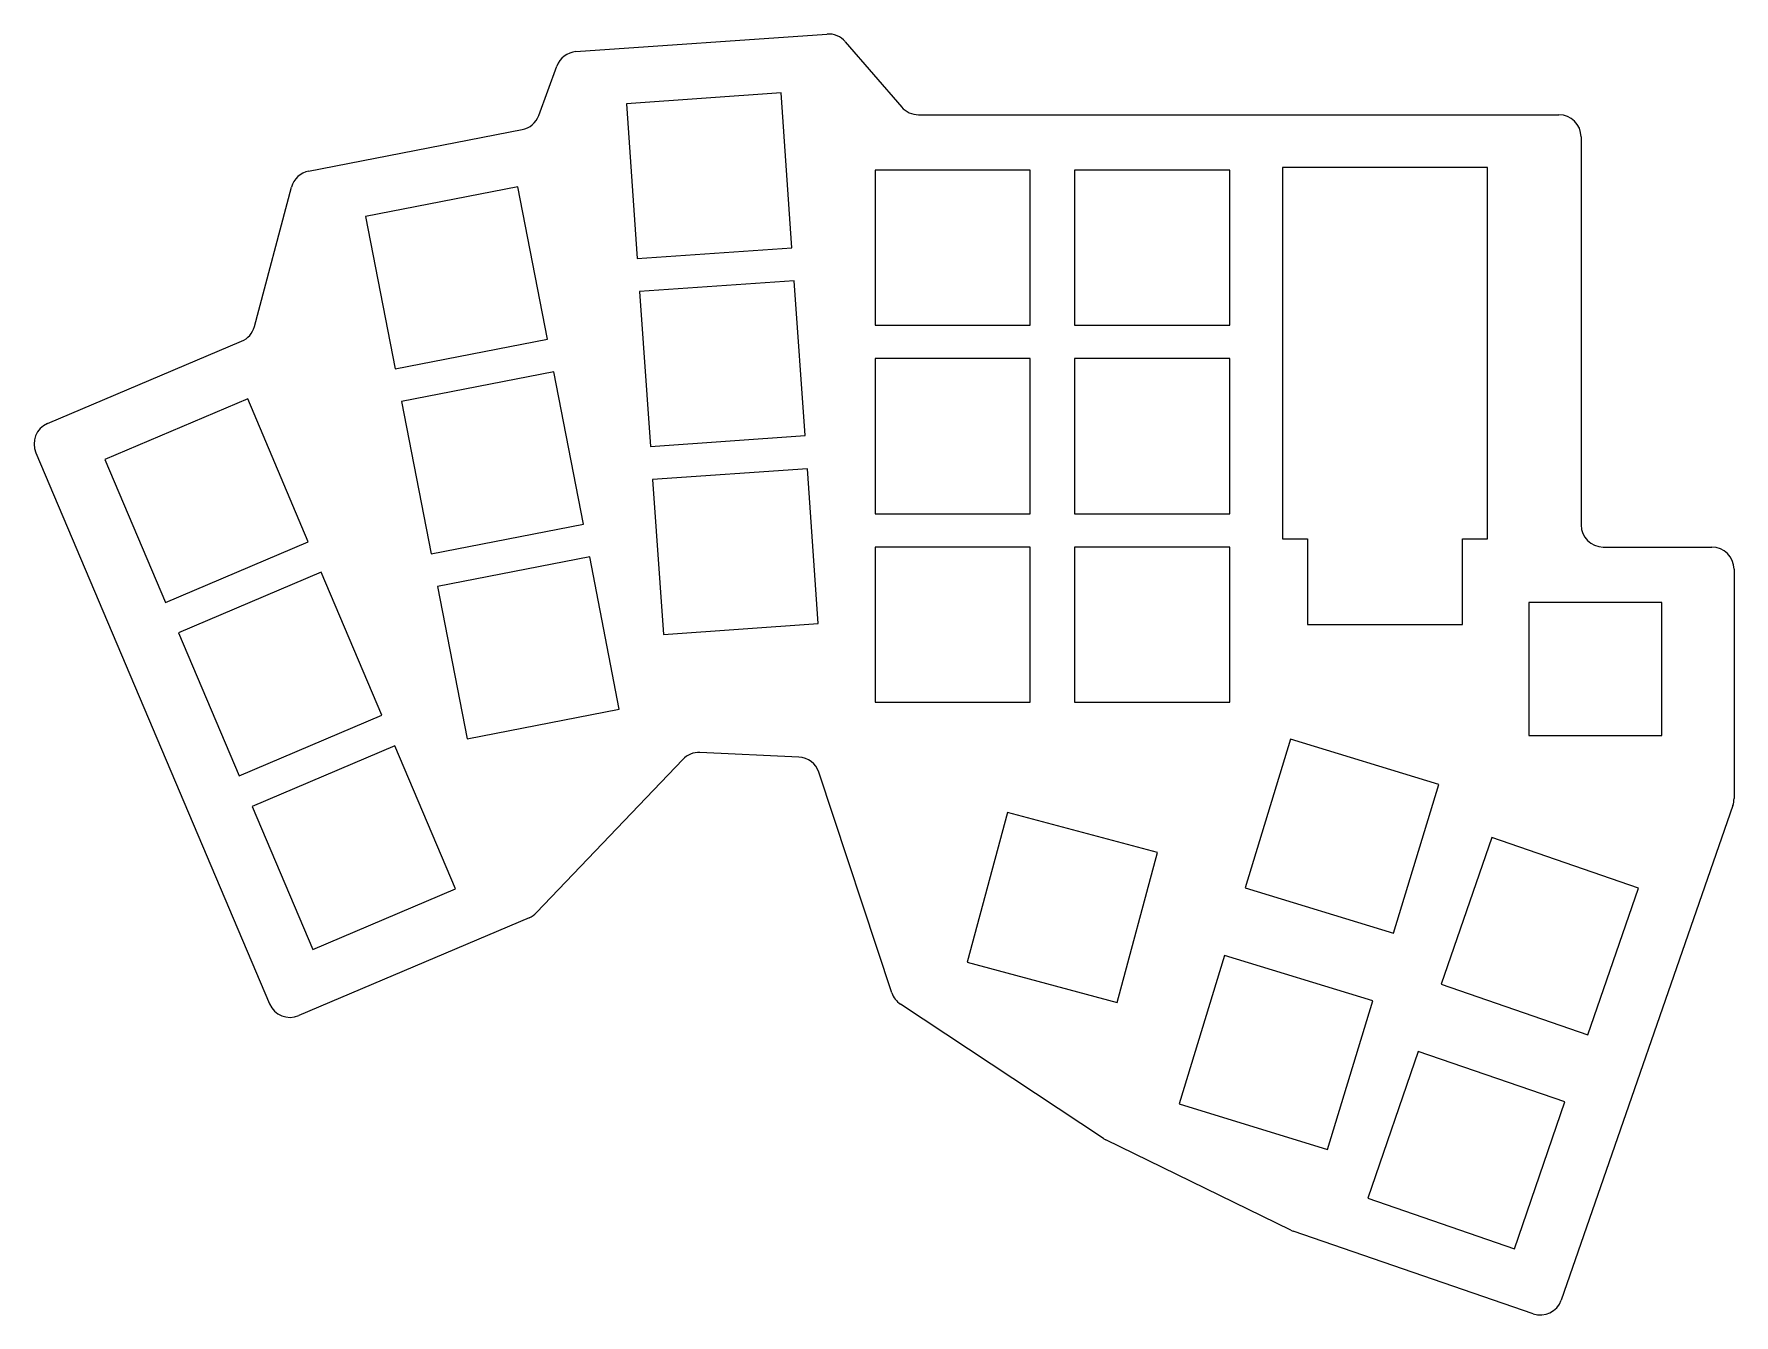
# Model space of a CAD drawing. Header units: millimetres. Extents: x 49 to 203, y -226 to -111.
import ezdxf

# ---------------------------------------------------------------- set-up
doc = ezdxf.new("R2010")
doc.units = ezdxf.units.MM

msp = doc.modelspace()

# ---------------------------------------------------------------- linework, layer by layer
for p, q in [((98.19, -112.3), (120.84, -110.72)), ((122.49, -111.41), (127.58, -117.3)), ((94.83, -118.06), (96.46, -113.61)), ((116.7, -116.02), (102.74, -117)), ((117.68, -129.99), (116.7, -116.02)), ((102.74, -117), (103.71, -130.96)), ((129.09, -117.99), (186.88, -117.99)), ((74.07, -123.08), (93.33, -119.34)), ((188.88, -119.99), (188.88, -154.99)), ((139.18, -122.99), (125.18, -122.99)), ((125.18, -122.99), (125.18, -136.99)), ((139.18, -136.99), (139.18, -122.99)), ((157.18, -122.99), (143.18, -122.99)), ((143.18, -122.99), (143.18, -136.99)), ((157.18, -136.99), (157.18, -122.99)), ((180.43, -122.74), (161.93, -122.74)), ((161.93, -122.74), (161.93, -156.24)), ((180.43, -156.24), (180.43, -122.74)), ((69.17, -137.1), (72.52, -124.53)), ((92.94, -124.5), (79.2, -127.18)), ((95.61, -138.25), (92.94, -124.5)), ((79.2, -127.18), (81.87, -140.92)), ((103.71, -130.96), (117.68, -129.99)), ((117.89, -132.98), (103.92, -133.95)), ((118.86, -146.94), (117.89, -132.98)), ((103.92, -133.95), (104.9, -147.92)), ((125.18, -136.99), (139.18, -136.99)), ((143.18, -136.99), (157.18, -136.99)), ((50.51, -145.86), (68.02, -138.43)), ((81.87, -140.92), (95.61, -138.25)), ((139.18, -139.99), (125.18, -139.99)), ((125.18, -139.99), (125.18, -153.99)), ((139.18, -153.99), (139.18, -139.99)), ((157.18, -139.99), (143.18, -139.99)), ((143.18, -139.99), (143.18, -153.99)), ((157.18, -153.99), (157.18, -139.99)), ((96.19, -141.19), (82.44, -143.86)), ((98.86, -154.94), (96.19, -141.19)), ((68.57, -143.63), (55.68, -149.1)), ((74.04, -156.51), (68.57, -143.63)), ((82.44, -143.86), (85.11, -157.61)), ((104.9, -147.92), (118.86, -146.94)), ((49.45, -148.48), (70.55, -198.19)), ((55.68, -149.1), (61.15, -161.98)), ((119.07, -149.94), (105.11, -150.91)), ((120.05, -163.9), (119.07, -149.94)), ((105.11, -150.91), (106.08, -164.88)), ((125.18, -153.99), (139.18, -153.99)), ((143.18, -153.99), (157.18, -153.99)), ((85.11, -157.61), (98.86, -154.94)), ((161.93, -156.24), (164.18, -156.24)), ((164.18, -156.24), (164.18, -163.99)), ((178.18, -156.24), (180.43, -156.24)), ((178.18, -163.99), (178.18, -156.24)), ((61.15, -161.98), (74.04, -156.51)), ((99.43, -157.88), (85.69, -160.55)), ((102.1, -171.62), (99.43, -157.88)), ((139.18, -156.99), (125.18, -156.99)), ((125.18, -156.99), (125.18, -170.99)), ((139.18, -170.99), (139.18, -156.99)), ((157.18, -156.99), (143.18, -156.99)), ((143.18, -156.99), (143.18, -170.99)), ((157.18, -170.99), (157.18, -156.99)), ((190.88, -156.99), (200.68, -156.99)), ((75.21, -159.27), (62.33, -164.74)), ((80.68, -172.16), (75.21, -159.27)), ((202.68, -158.99), (202.68, -179.66)), ((85.69, -160.55), (88.36, -174.29)), ((196.18, -161.99), (184.18, -161.99)), ((184.18, -161.99), (184.18, -173.99)), ((196.18, -173.99), (196.18, -161.99)), ((106.08, -164.88), (120.05, -163.9)), ((164.18, -163.99), (178.18, -163.99)), ((62.33, -164.74), (67.8, -177.63)), ((88.36, -174.29), (102.1, -171.62)), ((125.18, -170.99), (139.18, -170.99)), ((143.18, -170.99), (157.18, -170.99)), ((67.8, -177.63), (80.68, -172.16)), ((162.66, -174.33), (158.57, -187.72)), ((176.05, -178.42), (162.66, -174.33)), ((184.18, -173.99), (196.18, -173.99)), ((81.85, -174.92), (68.97, -180.39)), ((87.32, -187.81), (81.85, -174.92)), ((107.83, -176.14), (94.63, -189.96)), ((118.3, -175.93), (109.36, -175.52)), ((126.68, -197.19), (120.11, -177.3)), ((171.96, -191.81), (176.05, -178.42)), ((68.97, -180.39), (74.44, -193.28)), ((137.13, -180.92), (133.5, -194.44)), ((150.65, -184.54), (137.13, -180.92)), ((202.57, -180.31), (187.09, -224.91)), ((180.83, -183.2), (176.27, -196.43)), ((194.06, -187.76), (180.83, -183.2)), ((147.03, -198.07), (150.65, -184.54)), ((74.44, -193.28), (87.32, -187.81)), ((158.57, -187.72), (171.96, -191.81)), ((189.5, -200.99), (194.06, -187.76)), ((93.96, -190.42), (73.17, -199.25)), ((133.5, -194.44), (147.03, -198.07)), ((156.7, -193.84), (152.61, -207.22)), ((170.09, -197.93), (156.7, -193.84)), ((176.27, -196.43), (189.5, -200.99)), ((145.78, -210.33), (127.48, -198.23)), ((166, -211.32), (170.09, -197.93)), ((174.18, -202.49), (169.63, -215.72)), ((187.42, -207.04), (174.18, -202.49)), ((182.86, -220.28), (187.42, -207.04)), ((152.61, -207.22), (166, -211.32)), ((162.69, -218.61), (146, -210.45)), ((169.63, -215.72), (182.86, -220.28)), ((184.55, -226.15), (162.91, -218.7))]:
    msp.add_line(p, q)
for centre, start, end in [((120.98, -112.71), 40.7901, 94), ((98.33, -114.3), 94, 159.9309), ((92.95, -117.37), 281, 339.9309), ((129.09, -115.99), 220.7901, 270), ((186.88, -119.99), 0, 90), ((74.46, -125.04), 101, 165.0627), ((67.24, -136.59), 293, 345.0627), ((51.29, -147.7), 113, 203), ((190.88, -154.99), 180, 270), ((200.68, -158.99), 0, 90), ((109.27, -177.52), 87.389, 136.3251), ((118.21, -177.93), 18.281, 87.389), ((200.68, -179.66), 340.8631, 0), ((93.18, -188.58), 293, 316.3251), ((128.58, -196.56), 198.281, 236.5408), ((72.39, -197.41), 203, 293), ((146.88, -208.66), 236.5408, 243.9631), ((163.57, -216.81), 243.9631, 251), ((185.2, -224.26), 251, 340.8631)]:
    msp.add_arc(centre, 2, start, end)

doc.saveas('drawing.dxf')
